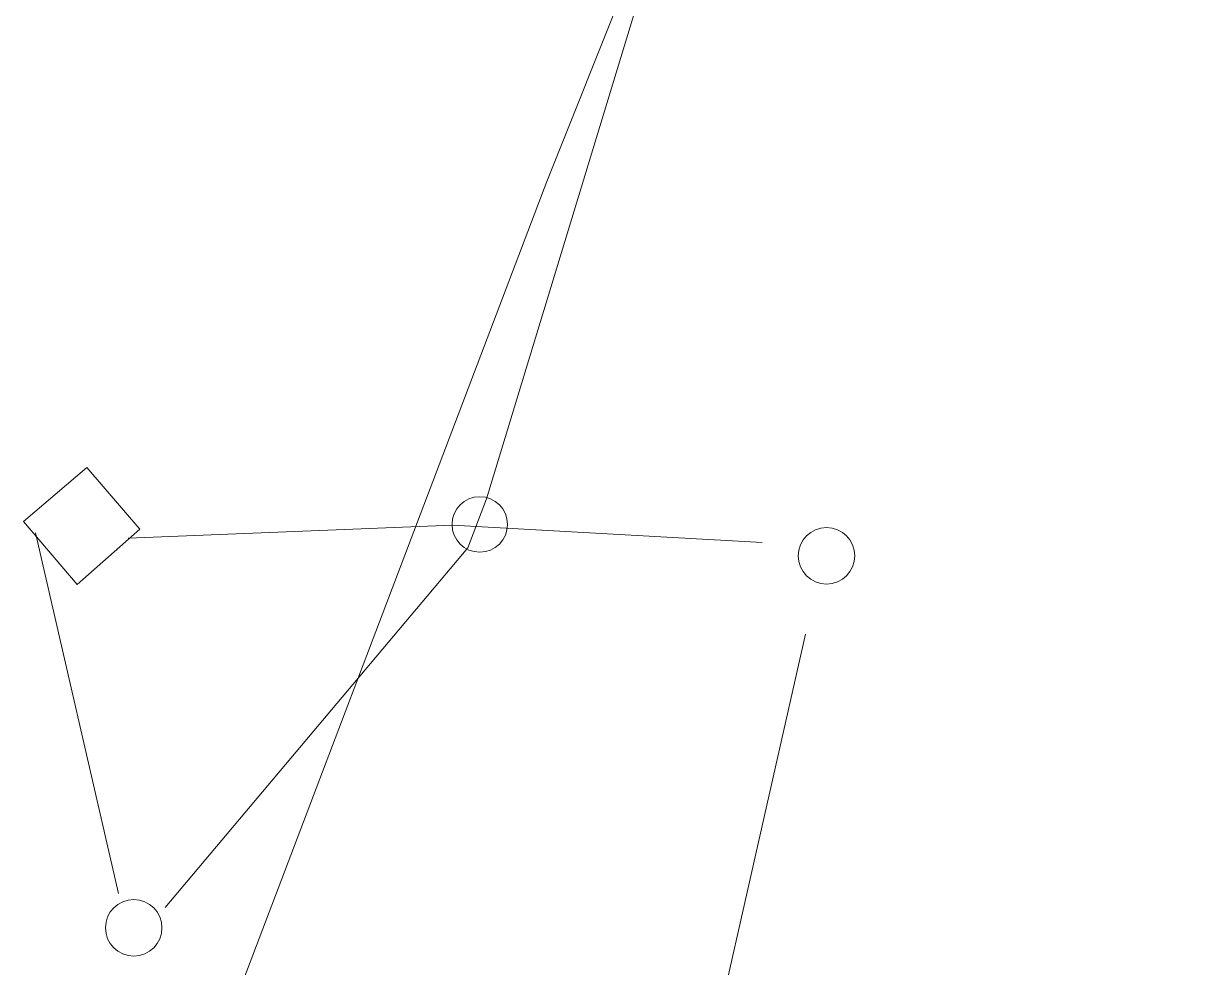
# Model space of a CAD drawing. Header units: metres. Extents: x 507606 to 508087, y 6966978 to 6967359.
# Drawn here: x 507919.11 to 507932.97, y 6967164.37 to 6967175.49 of the extents above; entities that cross this region are included whole.
import ezdxf

# ---------------------------------------------------------------- set-up
doc = ezdxf.new("R2010")
doc.units = ezdxf.units.M
doc.layers.add('D_FEAT', color=142, linetype='EXIST_SWD', lineweight=0)
doc.layers.add('D_UG_PIPES', color=142, linetype='EXIST_SWD', lineweight=0)
doc.layers.add('E_UG_LINES', color=7, linetype='EXISTING_ELECTRICITY_UG', lineweight=0, true_color=0xff2e2e)
doc.styles.get("Standard").update_dxf_attribs({"font": 'ARIALN.TTF'})
doc.linetypes.add('EXIST_SWD', pattern='A,5,-2.5,5,-2,["SWD",Standard,S=2.5,R=0,X=0,Y=-1.25],-8,5,-2.5,5,-2.5', length=37.5)
doc.linetypes.add('EXISTING_ELECTRICITY_UG', pattern='A,2,-2,2,-2,2,-2,["E-UG",Standard,S=2.5,R=0,X=0,Y=-1.25],-9.15,2,-2,2,-2', length=29.15)

# ---------------------------------------------------------------- blocks, each defined once
blk = doc.blocks.new('XE_SURVEY')
at = {"layer": 'D_FEAT', "flags": 128}
blk.add_lwpolyline([(507920.481, 6967169.537), (507919.74, 6967168.885), (507919.11, 6967169.628), (507919.857, 6967170.262), (507920.481, 6967169.537)], dxfattribs=at)
at = {"layer": 'D_FEAT'}
for centre, radius in [((507924.482, 6967169.592), 0.327), ((507928.565, 6967169.223), 0.333), ((507920.407, 6967164.84), 0.333)]:
    blk.add_circle(centre, radius, dxfattribs=at)
at = {"layer": 'D_UG_PIPES', "flags": 128}
for points in [[(507920.779, 6967165.08), (507924.341, 6967169.317), (507924.562, 6967169.895), (507927.231, 6967178.672), (507929.792, 6967187.118)], [(507920.226, 6967165.242), (507919.249, 6967169.495)], [(507920.341, 6967169.43), (507924.162, 6967169.585), (507927.809, 6967169.378)], [(507928.316, 6967168.301), (507926.664, 6967160.985)]]:
    blk.add_lwpolyline(points, dxfattribs=at)
at = {"layer": 'E_UG_LINES', "flags": 128}
blk.add_lwpolyline([(507932.968, 6967191.309), (507930.258, 6967186.186), (507930.314, 6967185.001), (507929.216, 6967183.742), (507928.018, 6967180.612), (507927.124, 6967178.277), (507925.27, 6967173.635), (507920.661, 6967161.489)], dxfattribs=at)

msp = doc.modelspace()

# ---------------------------------------------------------------- block references
msp.add_blockref('XE_SURVEY', (0, 0))

doc.saveas('drawing.dxf')
